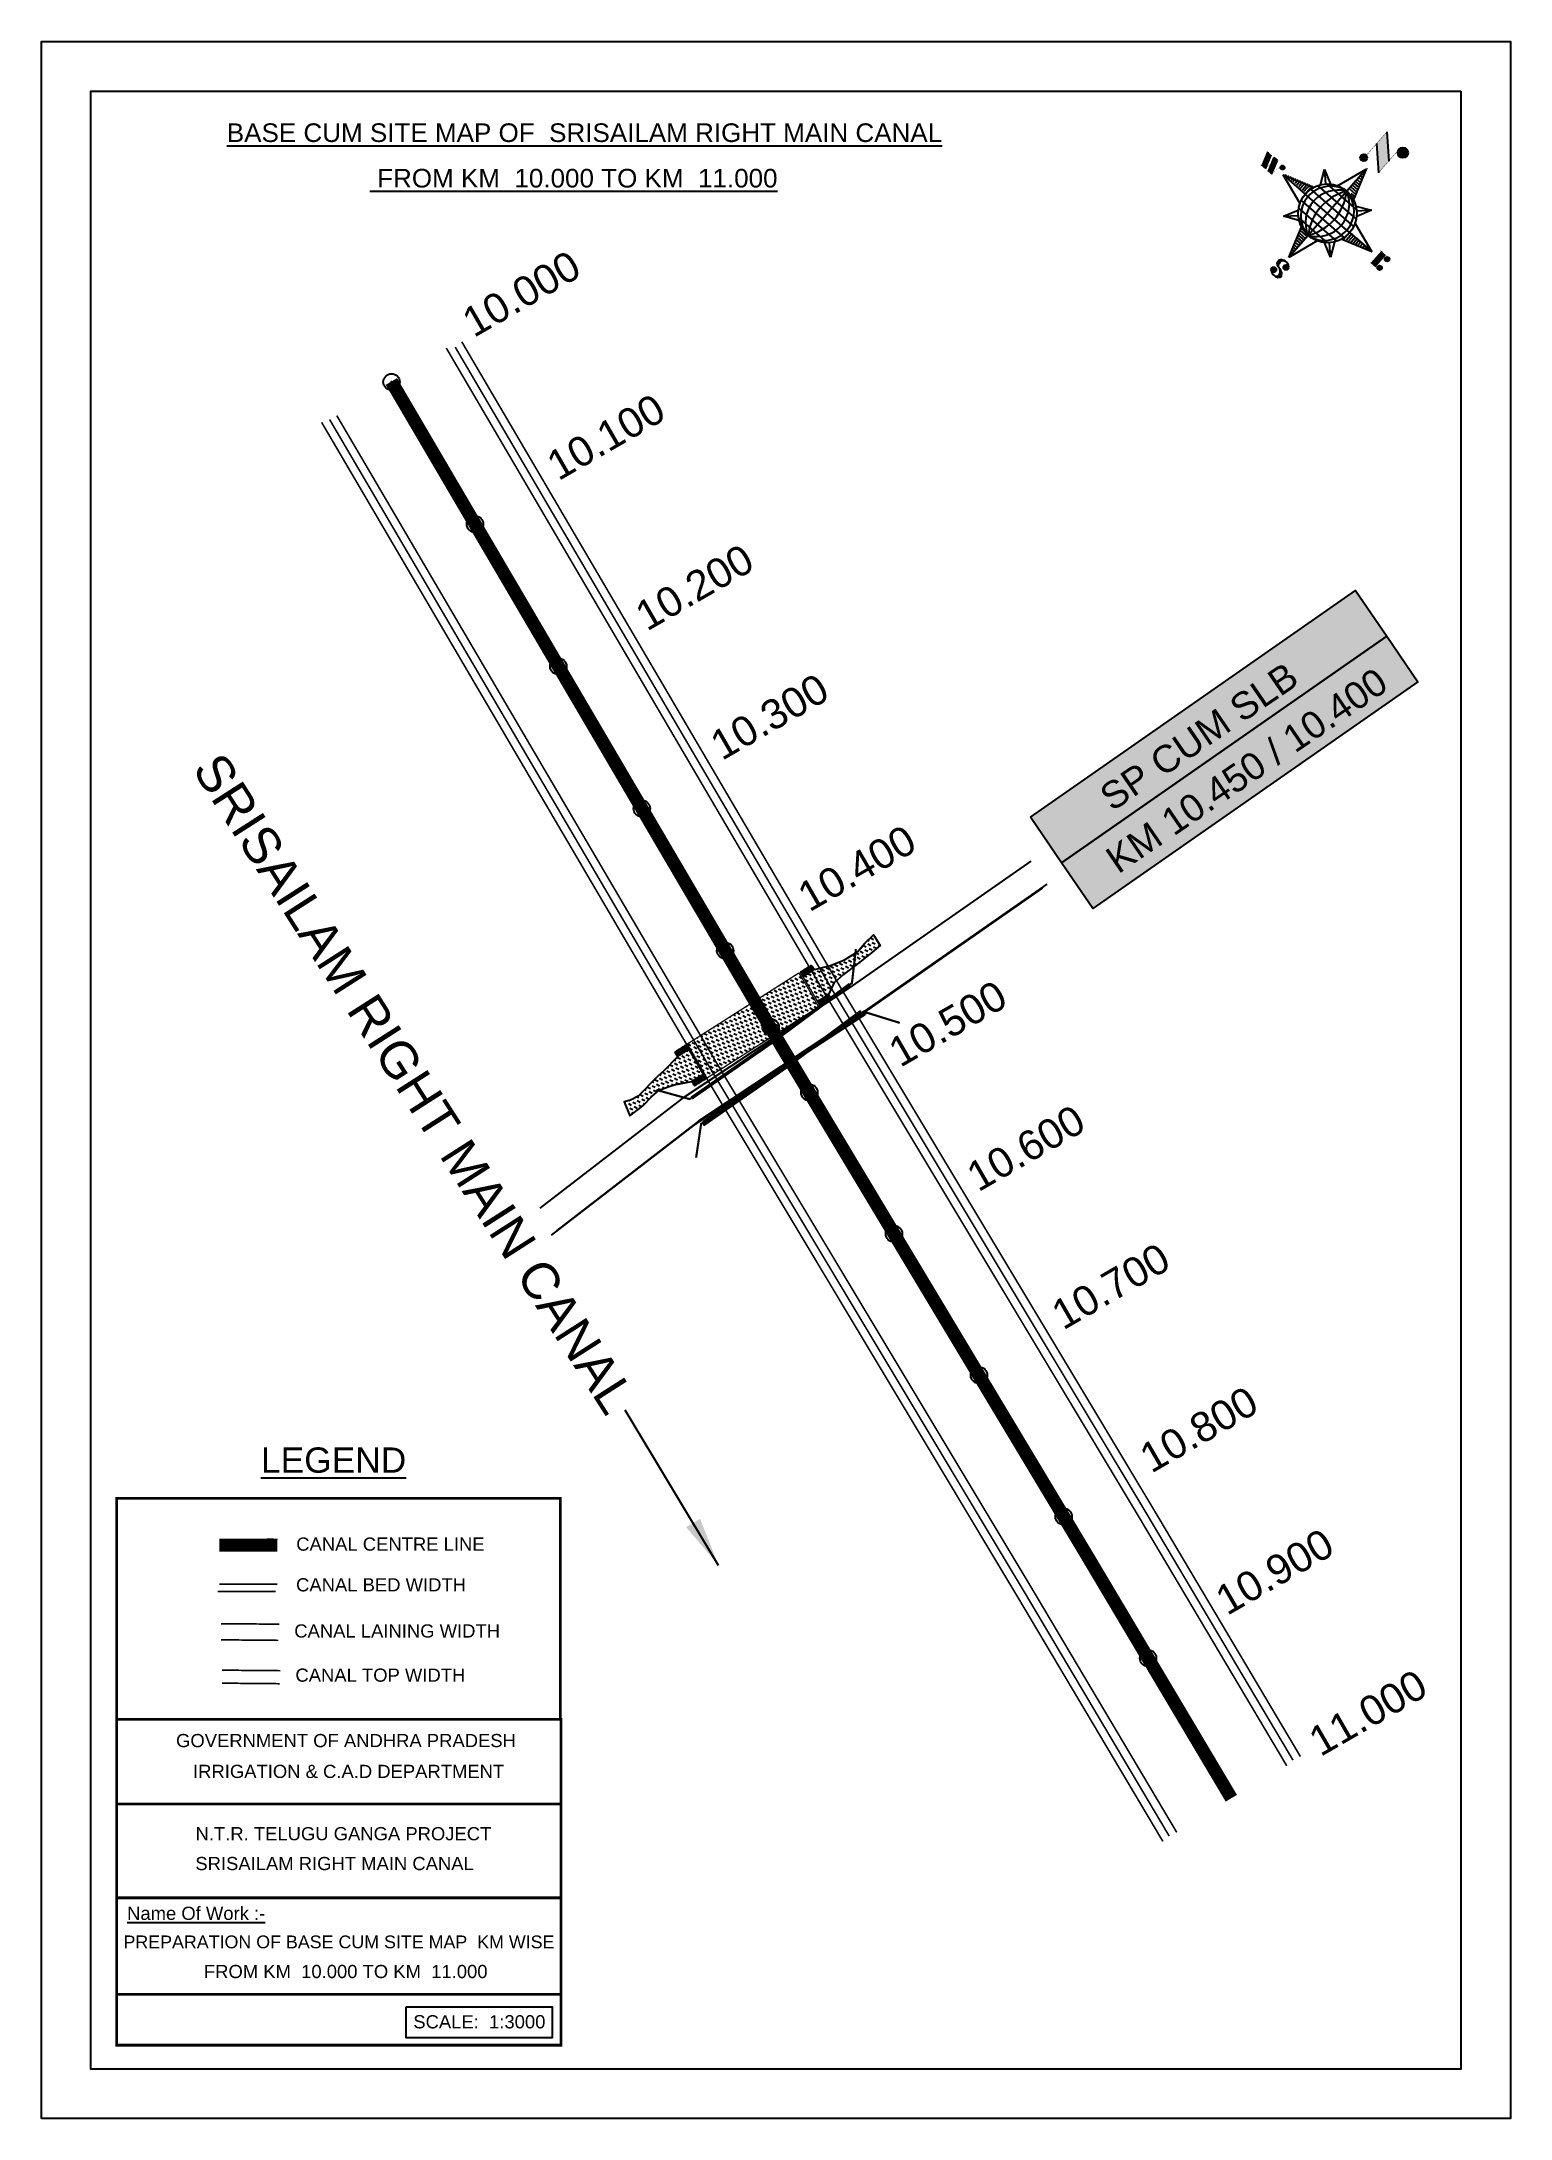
# Model space of a CAD drawing. Header units: inches. Extents: x 289411 to 290302, y 1753079 to 1754339.
import ezdxf

# ---------------------------------------------------------------- set-up
doc = ezdxf.new("R2010")
doc.units = ezdxf.units.IN
doc.header["$MEASUREMENT"] = 0
doc.header["$PDMODE"] = 32
doc.header["$PDSIZE"] = 10
doc.linetypes.add('ACAD_ISO02W100', pattern=[15, 12, -3])
for name, color, linetype in [('AQUADUCT', 1, 'Continuous'), ('bed with', 5, 'Continuous'), ('bord', 1, 'Continuous'), ('CHAINAGE', 7, 'Continuous'), ('FRAME 025', 7, 'Continuous'), ('laying', 4, 'Continuous'), ('lining', 4, 'Continuous'), ('ROAD', 6, 'Continuous'), ('SLB', 11, 'Continuous'), ('STREAM', 4, 'Continuous'), ('Stu coo', 3, 'Continuous'), ('TEXT', 7, 'Continuous'), ('top of bund', 1, 'Continuous'), ('UT', 173, 'ACAD_ISO02W100'), ('V', 6, 'Continuous'), ('ZSTU', 7, 'Continuous')]:
    doc.layers.add(name, color=color, linetype=linetype)
doc.styles.get("Standard").update_dxf_attribs({"font": 'arial.ttf'})
doc.dimstyles.get("Standard").update_dxf_attribs({"dimtxt": 0.18, "dimasz": 0.18, "dimexe": 0.18, "dimexo": 0.0625, "dimgap": 0.09, "dimtad": 0, "dimtih": 1, "dimtoh": 1, "dimdec": 4, "dimzin": 0, "dimdsep": 46, "dimtxsty": 'Standard', "dimcen": 0.09, "dimadec": 0, "dimazin": 0, "dimtfac": 1, "dimtdec": 4, "dimtofl": 0, "dimtmove": 0, "dimatfit": 3, "dimfxl": 0, "dimtolj": 1, "dimtzin": 0, "dimarcsym": 0})
pattern_1 = [(201.5592179266, (-1332047.79954, -192734.04498), (-18.0440049551713, -7.2583590093376), [0.2172978368, -21.512524611]), (158.5161179266, (-1332048.001634, -192734.12483), (18.0721074526587, -7.1881050229906), [0.3728899105, -36.9160898306]), (106.0568179266, (-1332048.34862, -192733.98826), (6.545850734172, -23.101674315509), [0.2629294781, -26.0300506334]), (240.8201179266, (-1332049.09245, -192734.069165), (15.8362806971227, 28.2014921082633), [0.3395690568, -33.6173301593]), (266.3801179266, (-1332049.25801, -192734.36564), (1.4038746649767, 20.950161367573), [0.3329743381, -32.9645046986]), (330.8201179266, (-1332049.279034, -192734.69795), (-28.2014921082633, 15.8362806971227), [0.3395690568, -33.6173301593]), (11.2406179266, (-1332048.98256, -192734.86351), (-25.99377223215, -5.106827615773), [0.4490627065, -44.4571724074]), (45.8017179266, (-1332048.54211, -192734.775973), (25.951622904513, 26.7765048217872), [0.4239614274, -41.9721958486]), (94.9760179266, (-1332048.24655, -192734.47202), (-2.21476219128, 24.5547436395163), [0.3407190542, -33.7312235184]), (148.7828179266, (-1332048.2761, -192734.13259), (15.187045995037, -9.360668384699), [0.3889834144, -19.0601792304]), (195.9438179266, (-1332048.608764, -192733.93098), (-25.2672352258081, -7.2723918786185), [0.5030399052, -49.8009877648]), (112.3605179266, (-1332047.66806, -192734.79594), (-5.80528555014, 13.712881097565), [0.1716936534, -16.997744369]), (145.0156179266, (-1332047.73338, -192734.63716), (17.359618614749, -12.2457638047855), [0.3266461217, -32.338043576]), (198.546417927, (-1332048.001, -192734.4499), (-0.71951203326, -1.44605047883), [0.2284182478, -2.0557690755]), (176.745017927, (-1332048.01588, -192734.22598), (8.669274342042, -0.705456880135), [0.1230077352, -12.1777221717]), (265.347817927, (-1332048.1387, -192734.219), (0.71248572632, 5.05766223505), [0.1739581147, -8.5239718484]), (4.510217927, (-1332048.1528, -192734.39238), (5.77717264233, 0.7335696452), [0.2825391962, -9.1354103215]), (135.111517927, (-1332047.87114, -192734.37017), (2.17259002944, -2.88507165624), [0.2043038345, -4.9032968737]), (349.9359179266, (-1332048.9774, -192733.80168), (16.6190336789714, -2.856980135747), [0.2862072359, -28.3345890356]), (43.8926179266, (-1332048.6956, -192733.8517), (-13.6988247061166, -13.028509610212), [0.2401120423, -23.7710421171]), (266.745017927, (-1332047.72724, -192734.08096), (0.705456880135, 8.669274342042), [0.2460138552, -12.0547160517]), (317.1569179266, (-1332047.7412, -192734.32657), (-12.3019733060855, 11.53325923992), [0.2862072359, -28.3345890356]), (312.990417927, (-1332049.4235, -192734.69823), (-5.79123208347, 6.489654653523), [0.2759993932, -13.5239767258]), (268.3215179266, (-1332049.2353, -192734.90012), (0.6843935166936, 19.5041087261115), [0.2312560927, -22.8943870924]), (40.347817927, (-1332048.43229, -192735.5342), (6.489660838339, 5.791225192535), [0.2460138552, -12.0547160517]), (350.9004179266, (-1332048.24479, -192735.37492), (-21.6766966140148, 3.5694628152315), [0.2707517221, -26.8043478074]), (42.990417927, (-1332049.14085, -192735.18164), (-6.489654653523, -5.79123208347), [0.1379996966, -13.6619764224]), (74.856317927, (-1332048.51905, -192735.49103), (1.43200117632, 6.503711320087), [0.0823572627, -8.1533996997]), (139.510217927, (-1332048.49753, -192735.41153), (3.61864047073, -3.60458304686), [0.3329743381, -6.3265205001]), (159.5554179266, (-1332048.75077, -192735.19533), (15.1800112728376, -5.749068882428), [0.308577271, -30.5491062171]), (277.236517927, (-1332048.21756, -192734.52253), (-0.007028658095, 3.61161219402), [0.2329423249, -5.5906174131]), (326.7036179266, (-1332048.188215, -192734.753615), (23.143820239614, -15.1238119518417), [0.406688853, -40.2621269962]), (34.4918179266, (-1332047.84829, -192734.97687), (-10.820783115675, -7.244303513577), [0.1662909265, -16.4628501799]), (63.54641793, (-1332047.7112, -192734.8827), (-0.7265382207, 2.165561842), [0.0969098993, -1.5182550888]), (93.8028179266, (-1332048.7581, -192735.13756), (0.7476082902153, -13.0003973341633), [0.2243851808, -22.2142039671]), (21.5592179266, (-1332048.77299, -192734.91366), (18.0440049551713, 7.2583590093376), [0.4345956737, -21.2952267741]), (333.54641793, (-1332048.3688, -192734.754), (2.165561842, 0.7265382207), [0.4199428969, -1.1952220912]), (298.8512179266, (-1332047.99282, -192734.94104), (-9.4239031427836, 17.3174766446884), [0.2553801969, -25.2826201139]), (227.601017927, (-1332047.8696, -192735.16472), (-4.324097204816, -5.064688577599), [0.2351712526, -11.5234075289]), (181.1924179266, (-1332048.028166, -192735.33839), (-34.6700681884163, -0.789790082432), [0.3828990879, -37.9070726938]), (148.9725179266, (-1332048.41098, -192735.346355), (-18.0791431449375, 10.7996964531475), [0.4050817638, -40.1030510116])]
pattern_2 = [(333.54641793, (-1332049.5602, -192734.973), (2.7069523024, 0.908172776), [2.018956235, -2.018956235])]
pattern_3 = [(201.5592179266, (-1332124.00361, -192782.61546), (-18.0440049551713, -7.2583590093376), [0.2172978368, -21.512524611]), (158.5161179266, (-1332124.205705, -192782.69531), (18.0721074526587, -7.1881050229906), [0.3728899105, -36.9160898306]), (106.0568179266, (-1332124.55269, -192782.55874), (6.545850734172, -23.101674315509), [0.2629294781, -26.0300506334]), (240.8201179266, (-1332125.296524, -192782.639646), (15.8362806971227, 28.2014921082633), [0.3395690568, -33.6173301593]), (266.3801179266, (-1332125.46208, -192782.93612), (1.4038746649767, 20.950161367573), [0.3329743381, -32.9645046986]), (330.8201179266, (-1332125.483106, -192783.26843), (-28.2014921082633, 15.8362806971227), [0.3395690568, -33.6173301593]), (11.2406179266, (-1332125.18663, -192783.43399), (-25.99377223215, -5.106827615773), [0.4490627065, -44.4571724074]), (45.8017179266, (-1332124.74618, -192783.346454), (25.951622904513, 26.7765048217872), [0.4239614274, -41.9721958486]), (94.9760179266, (-1332124.45062, -192783.0425), (-2.21476219128, 24.5547436395163), [0.3407190542, -33.7312235184]), (148.7828179266, (-1332124.48017, -192782.70307), (15.187045995037, -9.360668384699), [0.3889834144, -19.0601792304]), (195.9438179266, (-1332124.812835, -192782.501463), (-25.2672352258081, -7.2723918786185), [0.5030399052, -49.8009877648]), (112.3605179266, (-1332123.87213, -192783.36642), (-5.80528555014, 13.712881097565), [0.1716936534, -16.997744369]), (145.0156179266, (-1332123.93745, -192783.20764), (17.359618614749, -12.2457638047855), [0.3266461217, -32.338043576]), (198.546417927, (-1332124.2051, -192783.0204), (-0.71951203326, -1.44605047883), [0.2284182478, -2.0557690755]), (176.745017927, (-1332124.21995, -192782.79646), (8.669274342042, -0.705456880135), [0.1230077352, -12.1777221717]), (265.347817927, (-1332124.34276, -192782.78948), (0.71248572632, 5.05766223505), [0.1739581147, -8.5239718484]), (4.510217927, (-1332124.35687, -192782.96286), (5.77717264233, 0.7335696452), [0.2825391962, -9.1354103215]), (135.111517927, (-1332124.0752, -192782.94065), (2.17259002944, -2.88507165624), [0.2043038345, -4.9032968737]), (349.9359179266, (-1332125.18147, -192782.37216), (16.6190336789714, -2.856980135747), [0.2862072359, -28.3345890356]), (43.8926179266, (-1332124.89967, -192782.42218), (-13.6988247061166, -13.028509610212), [0.2401120423, -23.7710421171]), (266.745017927, (-1332123.9313, -192782.65144), (0.705456880135, 8.669274342042), [0.2460138552, -12.0547160517]), (317.1569179266, (-1332123.94528, -192782.89705), (-12.3019733060855, 11.53325923992), [0.2862072359, -28.3345890356]), (312.990417927, (-1332125.62757, -192783.26871), (-5.79123208347, 6.489654653523), [0.2759993932, -13.5239767258]), (268.3215179266, (-1332125.43937, -192783.4706), (0.6843935166936, 19.5041087261115), [0.2312560927, -22.8943870924]), (40.347817927, (-1332124.63636, -192784.10468), (6.489660838339, 5.791225192535), [0.2460138552, -12.0547160517]), (350.9004179266, (-1332124.44886, -192783.945405), (-21.6766966140148, 3.5694628152315), [0.2707517221, -26.8043478074]), (42.990417927, (-1332125.34492, -192783.75212), (-6.489654653523, -5.79123208347), [0.1379996966, -13.6619764224]), (74.856317927, (-1332124.72312, -192784.0615), (1.43200117632, 6.503711320087), [0.0823572627, -8.1533996997]), (139.510217927, (-1332124.7016, -192783.982), (3.61864047073, -3.60458304686), [0.3329743381, -6.3265205001]), (159.5554179266, (-1332124.95484, -192783.76581), (15.1800112728376, -5.749068882428), [0.308577271, -30.5491062171]), (277.236517927, (-1332124.42163, -192783.093), (-0.007028658095, 3.61161219402), [0.2329423249, -5.5906174131]), (326.7036179266, (-1332124.392286, -192783.324095), (23.143820239614, -15.1238119518417), [0.406688853, -40.2621269962]), (34.4918179266, (-1332124.05236, -192783.54735), (-10.820783115675, -7.244303513577), [0.1662909265, -16.4628501799]), (63.54641793, (-1332123.9153, -192783.4532), (-0.7265382207, 2.165561842), [0.0969098993, -1.5182550888]), (93.8028179266, (-1332124.96218, -192783.70804), (0.7476082902153, -13.0003973341633), [0.2243851808, -22.2142039671]), (21.5592179266, (-1332124.97706, -192783.48414), (18.0440049551713, 7.2583590093376), [0.4345956737, -21.2952267741]), (333.54641793, (-1332124.5729, -192783.3244), (2.165561842, 0.7265382207), [0.4199428969, -1.1952220912]), (298.8512179266, (-1332124.19689, -192783.51152), (-9.4239031427836, 17.3174766446884), [0.2553801969, -25.2826201139]), (227.601017927, (-1332124.07366, -192783.7352), (-4.324097204816, -5.064688577599), [0.2351712526, -11.5234075289]), (181.1924179266, (-1332124.23224, -192783.90887), (-34.6700681884163, -0.789790082432), [0.3828990879, -37.9070726938]), (148.9725179266, (-1332124.615054, -192783.916835), (-18.0791431449375, 10.7996964531475), [0.4050817638, -40.1030510116])]
pattern_4 = [(267.297113149, (-8720374.938, 50637915.138), (10.5367255337, -0.497431438), [])]
pattern_5 = [(357.297113149, (-8720374.938, 50637915.138), (0.497431438, 10.5367255337), [])]

# ---------------------------------------------------------------- blocks, each defined once
blk = doc.blocks.new('FGDFGDFG6YURT')
at = {"layer": 'ROAD', "color": 1, "linetype": 'Continuous', "lineweight": 25}
for points in [[(386103.53, 1482907.42, 0), (386134.49, 1482913.05, 0), (386162.33, 1482917.43, 0), (386187.04, 1482923.15, 0)], [(386104.35, 1482907.67, 0), (386135.27, 1482913.29, 0), (386163.2, 1482917.69, 0), (386188.04, 1482923.43, 0)], [(386104.24, 1482903.53, 0), (386135.16, 1482909.15, 0), (386163.09, 1482913.55, 0), (386187.93, 1482919.3, 0)]]:
    blk.add_polyline3d(points, dxfattribs=at)
at = {"layer": 'SLB'}
for points, const_width in [([(386161.82, 1482917.9), (386162.17, 1482917.94), (386164.81, 1482922)], 0.3), ([(386134.59, 1482913.4), (386134.24, 1482913.41), (386130.63, 1482916.64)], 0.3), ([(386134.59, 1482913.4), (386148.24, 1482915.45), (386161.82, 1482917.9)], 0.5), ([(386161.99, 1482918.19), (386148.41, 1482915.73), (386134.91, 1482912.87)], 0.5), ([(386161.88, 1482914.05), (386148.3, 1482911.6), (386134.8, 1482908.74)], 0.5), ([(386161.88, 1482914.05), (386162.23, 1482914.04), (386165.93, 1482910.93)], 0.3), ([(386134.8, 1482908.74), (386134.45, 1482908.69), (386131.94, 1482904.55)], 0.3)]:
    blk.add_lwpolyline(points, dxfattribs=dict(at, const_width=const_width))
blk = doc.blocks.new('*X5')
at = {"color": 0, "linetype": 'Continuous'}
for p, q in [((6321.6, 240.5), (6322.3, 241.2)), ((6321.6, 240.3), (6322.3, 241)), ((6321.6, 240.1), (6322.3, 240.8)), ((6321.6, 239.9), (6322.4, 240.7)), ((6321.6, 239.8), (6322.4, 240.6)), ((6321.6, 239.6), (6322.5, 240.5)), ((6321.6, 239.4), (6322.5, 240.3)), ((6321.6, 239.2), (6322.6, 240.2)), ((6321.7, 239.1), (6322.6, 240.1)), ((6321.8, 240.8), (6322.4, 241.4)), ((6321.8, 239), (6322.7, 240)), ((6321.8, 239), (6322.8, 239.9)), ((6321.9, 238.9), (6322.9, 239.8)), ((6322, 238.8), (6323, 239.7)), ((6322.1, 241.3), (6322.4, 241.6)), ((6322.1, 238.7), (6323.1, 239.6)), ((6322.2, 238.6), (6323.1, 239.6)), ((6322.3, 238.5), (6323.2, 239.5)), ((6322.4, 238.5), (6323.3, 239.4)), ((6322.5, 238.4), (6323.4, 239.3)), ((6322.7, 238.4), (6323.6, 239.3)), ((6322.8, 238.3), (6323.7, 239.2)), ((6322.9, 238.3), (6323.8, 239.1)), ((6323.1, 238.2), (6323.9, 239.1)), ((6323.2, 238.2), (6324, 239)), ((6323.3, 238.2), (6324.2, 239)), ((6323.5, 238.1), (6324.3, 238.9)), ((6323.7, 238.1), (6324.4, 238.9)), ((6323.8, 238.1), (6324.6, 238.8)), ((6324.1, 238.2), (6324.7, 238.8)), ((6324.3, 238.3), (6324.9, 238.8)), ((6324.6, 238.3), (6325.1, 238.8)), ((6324.8, 238.4), (6325.2, 238.8)), ((6325.1, 238.5), (6325.4, 238.8)), ((6325.4, 238.6), (6325.6, 238.8))]:
    blk.add_line(p, q, dxfattribs=at)
blk = doc.blocks.new('*X4')
at = {"color": 0, "linetype": 'Continuous'}
for p, q in [((6324.4, 240.3), (6324.5, 240.4)), ((6324.6, 240.3), (6324.8, 240.5)), ((6324.7, 240.2), (6325, 240.5)), ((6324.8, 240.2), (6325.2, 240.6)), ((6325, 240.1), (6325.5, 240.6)), ((6325.1, 240.1), (6325.6, 240.6)), ((6325.2, 240), (6325.8, 240.6)), ((6325.3, 240), (6326, 240.6)), ((6325.4, 239.9), (6326.1, 240.6)), ((6325.5, 239.8), (6326.2, 240.5)), ((6325.6, 239.8), (6326.3, 240.5)), ((6325.7, 239.7), (6326.5, 240.4)), ((6325.9, 239.6), (6326.6, 240.3)), ((6326, 239.5), (6326.7, 240.3)), ((6326, 239.4), (6326.8, 240.2)), ((6326.1, 239.3), (6327, 240.2)), ((6326.2, 239.3), (6327.1, 240.1)), ((6326.3, 239.2), (6327.1, 240)), ((6326.4, 239.1), (6327.2, 239.9)), ((6326.5, 239), (6327.3, 239.8)), ((6326.5, 238.9), (6327.4, 239.7)), ((6326.6, 238.8), (6327.5, 239.6)), ((6326.7, 238.7), (6327.5, 239.5)), ((6326.8, 238.6), (6327.6, 239.4)), ((6326.8, 238.5), (6327.7, 239.3)), ((6326.8, 236.5), (6327.4, 237)), ((6326.9, 238.3), (6327.8, 239.2)), ((6326.9, 238.2), (6327.9, 239.1)), ((6326.9, 236.8), (6327.6, 237.4)), ((6327, 238.1), (6327.8, 239)), ((6327, 237.9), (6327.8, 238.8)), ((6327, 237.8), (6327.8, 238.6)), ((6327, 237.6), (6327.8, 238.4)), ((6327, 237.4), (6327.8, 238.2)), ((6327, 237.3), (6327.8, 238)), ((6327, 237.1), (6327.8, 237.9))]:
    blk.add_line(p, q, dxfattribs=at)
blk = doc.blocks.new('H')
at = {"layer": 'bord', "extrusion": (0.000427885, 0.004792, 0.999988)}
h = blk.add_hatch(dxfattribs=at)
h.set_pattern_fill('LINE', color=8, scale=84.387686, angle=-2.70289, style=0)
h.set_pattern_definition(pattern_5)
h.paths.add_polyline_path([(-492.5, 785.6, -0.090992), (-448, 775.2), (-486.5, 912)])
h = blk.add_hatch(dxfattribs=at)
h.set_pattern_fill('LINE', color=8, scale=84.387686, angle=-92.70289, style=0)
h.set_pattern_definition(pattern_4)
h.paths.add_polyline_path([(-624.9, 665.1, -0.090992), (-614.5, 709.6), (-751.3, 671.1)])
h = blk.add_hatch(dxfattribs=at)
h.set_pattern_fill('LINE', color=8, scale=84.387686, angle=-92.70289, style=0)
h.set_pattern_definition(pattern_4)
h.paths.add_polyline_path([(-245.6, 647.2), (-372, 653.2, -0.090992), (-382.4, 608.7)])
h = blk.add_hatch(dxfattribs=at)
h.set_pattern_fill('LINE', color=8, scale=84.387686, angle=-2.70289, style=0)
h.set_pattern_definition(pattern_5)
h.paths.add_polyline_path([(-504.4, 532.7, -0.090992), (-548.9, 543.1), (-510.4, 406.3)])
for p, q in [((-516.2, 1087.1, -1217.1), (-431.5, 994, -1216.7)), ((-519.4, 1020.4, -1216.8), (-434.7, 927.3, -1216.4)), ((-538.3, 773.7, -1215.6), (-487, 906.2, -1216.3)), ((-487, 906.2, -1216.3), (-493, 779.8, -1215.7)), ((-487, 906.2, -1216.3), (-448.5, 769.4, -1215.7)), ((-626.7, 793.8, -1215.7), (-566.8, 760.2, -1215.6)), ((-626.7, 793.8, -1215.7), (-584.1, 747, -1215.5)), ((-598.9, 731, -1215.4), (-626.7, 793.8, -1215.7)), ((-421.3, 753.3, -1215.6), (-358.5, 781.1, -1215.7)), ((-358.5, 781.1, -1215.7), (-405.3, 738.5, -1215.5)), ((-358.5, 781.1, -1215.7), (-392.1, 721.2, -1215.4)), ((-864.7, 700.9, -1215.1), (-846.9, 637.7, -1214.9)), ((-846.9, 700.1, -1215.1), (-829.1, 636.9, -1214.9)), ((-829.1, 699.2, -1215.2), (-811.3, 636, -1214.9)), ((-829.1, 699.2, -1215.2), (-811.3, 698.4, -1215.2)), ((-811.3, 698.4, -1215.2), (-793.5, 635.2, -1214.9)), ((-751.8, 665.3, -1215), (-615, 703.8, -1215.3)), ((-751.8, 665.3, -1215), (-625.4, 659.3, -1215)), ((-619.3, 614, -1214.8), (-751.8, 665.3, -1215)), ((-246.1, 641.4, -1215.1), (-382.9, 602.9, -1214.9)), ((-378.6, 692.6, -1215.3), (-246.1, 641.4, -1215.1)), ((-372.5, 647.4, -1215.1), (-246.1, 641.4, -1215.1)), ((-213.5, 669.3, -1215.3), (-216.7, 600.8, -1214.9)), ((-197.2, 599.9, -1214.9), (-193.9, 668.4, -1215.3)), ((-639.4, 525.6, -1214.4), (-605.8, 585.5, -1214.7)), ((-639.4, 525.6, -1214.4), (-592.6, 568.1, -1214.6)), ((-576.6, 553.3, -1214.6), (-639.4, 525.6, -1214.4)), ((-510.9, 400.5, -1213.9), (-549.4, 537.2, -1214.5)), ((-371.2, 512.9, -1214.5), (-431.1, 546.5, -1214.6)), ((-371.2, 512.9, -1214.5), (-413.8, 559.7, -1214.7)), ((-399, 575.7, -1214.7), (-371.2, 512.9, -1214.5)), ((-459.6, 533, -1214.5), (-510.9, 400.5, -1213.9)), ((-504.9, 526.9, -1214.5), (-510.9, 400.5, -1213.9))]:
    blk.add_line(p, q, dxfattribs=at)
at = {"layer": 'bord', "color": 8, "linetype": 'ByBlock', "extrusion": (0.000427885, 0.004792, 0.999988)}
for p, q in [((-386.5, 711.4, -1215.4), (-605.5, 721.7, -1215.4)), ((-410.8, 744.2, -1215.5), (-578.1, 752.1, -1215.5)), ((-493, 779.8, -1215.7), (-504.9, 526.9, -1214.5)), ((-372.5, 647.4, -1215.1), (-625.4, 659.3, -1215)), ((-378, 615.9, -1214.9), (-622.9, 627.5, -1214.9)), ((-375, 679.2, -1215.3), (-619.9, 690.7, -1215.2)), ((-392.4, 584.9, -1214.8), (-611.4, 595.3, -1214.7)), ((-419.8, 554.6, -1214.6), (-587.1, 562.5, -1214.6))]:
    blk.add_line(p, q, dxfattribs=at)
at = {"layer": 'bord', "extrusion": (0.000427885, 0.004792, 0.999988), "elevation": -1212.1}
for points in [[(-522, 959.6, 1.61, 1.61, 0), (-515.7, 1092.9, 1.61, 1.61, 0)], [(-434.2, 933.1, 1.61, 1.61, 0), (-427.9, 1066.5, 1.61, 1.61, 0)], [(-870.1, 707, 0.642, 0.642, 0), (-846.4, 705.9, 0.642, 0.642, 0)], [(-828.6, 642.7, 0.642, 0.642, 0), (-855.2, 643.9, 0.642, 0.642, 0)], [(-828.6, 642.7, 0.642, 0.642, 0), (-821, 678, 0.642, 0.642, 0)], [(-810.8, 641.8, 0.642, 0.642, 0), (-784.1, 640.6, 0.642, 0.642, 0)], [(-793, 641, 0.642, 0.642, 0), (-781.6, 693.9, 0.642, 0.642, 0)], [(-222.7, 675.6, 0.706, 0.706, 0), (-173.8, 673.3, 0.706, 0.706, 0)], [(-177.1, 604.8, 0.706, 0.706, 0), (-226, 607.1, 0.706, 0.706, 0)]]:
    blk.add_lwpolyline(points, format="xyseb", dxfattribs=at)
for points in [[(-413.7, 1073.1, 22.3, 22.3, 1), (-397.6, 1057.7, 22.3, 22.3, 1)], [(-530.3, 949.5, 14.8, 14.8, 1), (-519.6, 939.3, 14.8, 14.8, 1)], [(-775.9, 696.6, 8.9, 8.9, 1), (-769.5, 690.4, 8.9, 8.9, 1)], [(-177.8, 666.9, 9.79, 9.79, 1), (-170.8, 660.1, 9.79, 9.79, 1)], [(-180.1, 618, 9.79, 9.79, 1), (-173.1, 611.2, 9.79, 9.79, 1)], [(-489.8, 361.7, 11.1, 11.1, 1), (-498.1, 369.1, 11.1, 11.1, 1)], [(-525.2, 321.6, 11.1, 11.1, 1), (-533.4, 328.9, 11.1, 11.1, 1)]]:
    blk.add_lwpolyline(points, format="xyseb", close=True, dxfattribs=at)
at = {"layer": 'bord', "extrusion": (0.000427885, 0.004792, 0.999988), "const_width": 0.706, "elevation": -1212.1}
blk.add_lwpolyline([(-194.8, 644.8), (-185, 644.4)], dxfattribs=at)
at = {"layer": 'bord', "extrusion": (0.000427885, 0.004792, 0.999988), "elevation": -1212.1}
for points in [[(-537, 317.4), (-530.7, 310.5), (-519.8, 306.8), (-504.9, 306.9), (-493.9, 310), (-486.3, 317.7), (-486.5, 325.8), (-490.6, 333.3), (-493.5, 336.2), (-502.8, 340.9), (-522.5, 347.3), (-530.4, 351.6), (-533.7, 354.6), (-537.4, 362.6), (-537, 373.4), (-530, 380.7), (-520, 384.1), (-503.5, 384.2), (-492.5, 379.9), (-487.1, 373.3)], [(-522.5, 347.6), (-526.2, 353.8), (-527.8, 360.6), (-527.9, 370.6), (-525.9, 375.5), (-521.3, 381.2), (-514.5, 384.4)], [(-504.9, 306.9), (-499, 312.4), (-497, 319.4), (-497.5, 326.5), (-501.2, 335.4), (-509.2, 343.2)]]:
    blk.add_lwpolyline(points, dxfattribs=at)
at = {"layer": 'bord', "extrusion": (0.000427885, 0.004792, 0.999988)}
for centre, radius in [((-405.6, 1065.4, -1212.1), 22.3), ((-525, 944.4, -1212.1), 14.8), ((-498.4, 659.1, -1212.1), 126.6), ((-772.7, 693.5, -1212.1), 8.9), ((-174.3, 663.5, -1212.1), 9.79), ((-176.6, 614.6, -1212.1), 9.79), ((-494, 365.4, -1212.1), 11.1), ((-529.3, 325.2, -1212.1), 11.1)]:
    blk.add_circle(centre, radius, dxfattribs=at)
at = {"layer": 'bord', "color": 8, "linetype": 'ByBlock', "extrusion": (0.000427885, 0.004792, 0.999988)}
for centre, radius, start, end in [((-481.5, 658.3, -1212.1), 127.7, 94.92536, 259.66906), ((-436.8, 656.2, -1212.1), 140.8, 113.28644, 241.30798), ((-315.9, 650.5, -1212.1), 222.3, 142.58916, 212.00526), ((-560.1, 662.1, -1212.1), 140.8, 293.28644, 61.30798), ((-681, 667.8, -1212.1), 222.3, 322.58916, 32.00526), ((-515.4, 659.9, -1212.1), 127.7, 274.92536, 79.66906)]:
    blk.add_arc(centre, radius, start, end, dxfattribs=at)
at = {"layer": 'bord', "extrusion": (0.000427885, 0.004792, 0.999988)}
for points in [[(-515.7, 1092.9, -1212.1), (-431, 999.8, -1212.1), (-518.9, 1026.2, -1212.1), (-434.2, 933.1, -1212.1)], [(-864.1, 706.7, -1212.1), (-846.4, 705.9, -1212.1), (-846.3, 643.5, -1212.1), (-828.6, 642.7, -1212.1)], [(-828.6, 705, -1212.1), (-810.8, 704.2, -1212.1), (-810.8, 641.8, -1212.1), (-793, 641, -1212.1)], [(-193.4, 674.2, -1212.1), (-196.6, 605.7, -1212.1), (-213, 675.1, -1212.1), (-216.2, 606.7, -1212.1)]]:
    blk.add_solid(points, dxfattribs=at)
at = {"layer": 'bord', "extrusion": (0.000427885, 0.004792, 0.999988), "xscale": 7.977342409717546, "yscale": 7.977342408231451, "zscale": 7.977342408476333, "rotation": 138.0840426661453}
for name, p in [('*X4', (38300.5, -31929.4, -1212.1)), ('*X5', (38314.4, -31950.9, -1212.1))]:
    blk.add_blockref(name, p, dxfattribs=at)

msp = doc.modelspace()

# ---------------------------------------------------------------- hatches: boundary and pattern name
at = {"layer": 'STREAM'}
h = msp.add_hatch(dxfattribs=at)
h.set_pattern_fill('DASH', color=256, scale=16.15165, angle=-26.4536, style=0)
h.set_pattern_definition(pattern_2)
h.paths.add_polyline_path([(289891.8, 1753768.2), (289897.7, 1753773.5), (289906.7, 1753780.4), (289913.6, 1753785.8), (289919.9, 1753791.1), (289915.8, 1753797.5), (289910.5, 1753792.5), (289906.1, 1753787.2), (289898.3, 1753782.3), (289889.7, 1753778.9), (289880, 1753776.5), (289873.1, 1753772.1), (289877.5, 1753764.7), (289881.8, 1753757.2), (289888.5, 1753761.4)])
h = msp.add_hatch(dxfattribs=at)
h.set_pattern_fill('DASH', color=256, scale=16.15165, angle=-26.4536, style=0)
h.set_pattern_definition(pattern_2)
h.paths.add_polyline_path([(289802.9, 1753731.2), (289809, 1753720.9), (289814.8, 1753710.7), (289882.6, 1753753.8), (289876.7, 1753764.2), (289870.6, 1753774.4)])
h = msp.add_hatch(dxfattribs=at)
h.set_pattern_fill('DASH', color=256, scale=16.15165, angle=-26.4536, style=0)
h.set_pattern_definition(pattern_2)
h.paths.add_polyline_path([(289795, 1753706.5), (289805.6, 1753708.6), (289812.4, 1753713), (289808.1, 1753720.5), (289803.7, 1753727.9), (289796.9, 1753723.5), (289788.7, 1753715.1), (289784.8, 1753711.5), (289773.2, 1753699.7), (289768.5, 1753697.3), (289764.7, 1753696.1), (289768.1, 1753687.7), (289775.7, 1753693.5), (289781.6, 1753699.7), (289785.9, 1753703.2), (289791.3, 1753705.3)])
at = {"layer": 'UT', "ltscale": 0.2}
h = msp.add_hatch(dxfattribs=at)
h.set_pattern_fill('GRAVEL', color=256, scale=1.615165, angle=-26.4536, style=0)
h.set_pattern_definition(pattern_1)
h.paths.add_polyline_path([(289871.4, 1753774.9), (289873.1, 1753772.1), (289880, 1753776.5), (289878.2, 1753779.2)])
h = msp.add_hatch(dxfattribs=at)
h.set_pattern_fill('GRAVEL', color=256, scale=1.615165, angle=-26.4536, style=0)
h.set_pattern_definition(pattern_1)
h.paths.add_polyline_path([(289881.8, 1753757.2), (289883.4, 1753754.4), (289890.2, 1753758.7), (289888.5, 1753761.4)])
h = msp.add_hatch(dxfattribs=at)
h.set_pattern_fill('GRAVEL', color=256, scale=1.615165, angle=-26.4536, style=0)
h.set_pattern_definition(pattern_3)
h.paths.add_polyline_path([(289803.7, 1753727.9), (289802, 1753730.7), (289795.2, 1753726.3), (289796.9, 1753723.5)])
h = msp.add_hatch(dxfattribs=at)
h.set_pattern_fill('GRAVEL', color=256, scale=1.615165, angle=-26.4536, style=0)
h.set_pattern_definition(pattern_3)
h.paths.add_polyline_path([(289814, 1753710.1), (289812.3, 1753712.9), (289805.6, 1753708.6), (289807.2, 1753705.8)])
at = {"layer": 'ZSTU'}
h = msp.add_hatch(color=135, dxfattribs=at)
h.set_gradient(color1=(141, 177, 78), color2=(107, 135, 59), one_color=1, tint=0.38, name='CYLINDER')
h.paths.add_polyline_path([(290011, 1753868.9), (290029.9, 1753841.2), (290227.2, 1753978.7), (290208.2, 1754006.4)])
h.paths.add_polyline_path([(290059.7, 1753865.9), (290181.2, 1753949), (290166.8, 1753970), (290045.3, 1753886.9)], flags=24)
h = msp.add_hatch(color=252, dxfattribs=at)
h.set_gradient(color1=(167, 88, 159), color2=(127, 67, 121), one_color=1, tint=0.38, name='CYLINDER')
h.paths.add_polyline_path([(290246.1, 1753951), (290227.2, 1753978.7), (290029.9, 1753841.2), (290048.9, 1753813.5)])
h.paths.add_polyline_path([(290063.4, 1753828), (290235.4, 1753945.6), (290221, 1753966.6), (290049, 1753849)], flags=24)

# ---------------------------------------------------------------- linework, layer by layer
at = {"linetype": 'ByBlock'}
for points in [[(289411.2, 1753079.4), (289411.2, 1754339.4), (290302.2, 1754339.4), (290302.2, 1753079.4)], [(290272.2, 1754309.4), (290272.2, 1753109.4), (289441.2, 1753109.4), (289441.2, 1754309.4)]]:
    msp.add_lwpolyline(points, close=True, dxfattribs=at)
at = {"color": 3}
for p in [(289623.5, 1754132.9), (289674.1, 1754046.7), (289724.7, 1753960.4), (289775.3, 1753874.2), (289825.9, 1753787.9), (289876.9, 1753701.9), (289928.3, 1753616.1), (289979.8, 1753530.4), (290031.2, 1753444.6), (290082.4, 1753358.7)]:
    msp.add_point(p, dxfattribs=at)
at = {"color": 2}
msp.add_point((289853.5, 1753741.6), dxfattribs=at)
at = {"layer": 'bed with', "const_width": 1}
for points in [[(289656.7, 1754153.5), (289887.8, 1753759.4), (290078.3, 1753441.9), (290166.5, 1753293.4)], [(289590.3, 1754112.5), (289820.8, 1753719.6), (290011.3, 1753402), (290099.8, 1753253)], [(289554.3, 1753403.6), (289551.2, 1753403.6), (289519, 1753403.6)], [(289553.2, 1753399.2), (289551.1, 1753399.2), (289518.4, 1753399.2), (289518.1, 1753399.2)]]:
    msp.add_lwpolyline(points, dxfattribs=at)
at = {"layer": 'FRAME 025', "lineweight": -3, "const_width": 1.64}
for points in [[(289456.8, 1753455.7), (289725.9, 1753455.7), (289725.9, 1753321.5), (289456.8, 1753321.5)], [(289456.8, 1753321.5), (289726.3, 1753321.5), (289726.3, 1753123.9), (289456.8, 1753123.9)]]:
    msp.add_lwpolyline(points, close=True, dxfattribs=at)
for points in [[(289456.8, 1753270.2), (289726.3, 1753270.2)], [(289456.8, 1753213.3), (289726.3, 1753213.3)], [(289456.8, 1753154.7), (289726.3, 1753154.7)]]:
    msp.add_lwpolyline(points, dxfattribs=at)
at = {"layer": 'lining', "const_width": 1}
for points in [[(289662.1, 1754154.1), (289892.1, 1753762), (290082.6, 1753444.5), (290170.3, 1753296.8)], [(289585.9, 1754110.2), (289816.5, 1753717.1), (290007, 1753399.4), (290095.2, 1753250.8)], [(289520, 1753379.6), (289544.7, 1753379.4), (289555.4, 1753379.3)], [(289520, 1753369.8), (289546.8, 1753369.6), (289554.9, 1753369.5)]]:
    msp.add_lwpolyline(points, dxfattribs=at)
at = {"layer": 'STREAM'}
for points in [[(289880, 1753776.5), (289889.7, 1753778.9), (289898.3, 1753782.3), (289906.1, 1753787.2), (289910.5, 1753792.5), (289915.8, 1753797.5), (289919.9, 1753791.1), (289913.6, 1753785.8), (289906.7, 1753780.4), (289897.7, 1753773.5), (289891.8, 1753768.2), (289888.5, 1753761.4)], [(289796.9, 1753723.5), (289788.7, 1753715.1), (289784.8, 1753711.5), (289773.2, 1753699.7), (289768.5, 1753697.3), (289764.7, 1753696.1), (289768.1, 1753687.7), (289775.7, 1753693.5), (289781.6, 1753699.7), (289785.9, 1753703.2), (289791.3, 1753705.3), (289795, 1753706.5), (289805.6, 1753708.6)]]:
    msp.add_lwpolyline(points, dxfattribs=at)
at = {"layer": 'top of bund', "const_width": 1}
for points in [[(289666.1, 1754157.3), (289896.5, 1753764.5), (290086.9, 1753447.1), (290174.8, 1753299)], [(289581.1, 1754108.4), (289812.2, 1753714.5), (290002.7, 1753396.8), (290091.4, 1753247.5)], [(289520.6, 1753351.4), (289545.1, 1753351.2), (289556, 1753351.1)], [(289555.6, 1753343.2), (289547.6, 1753343.3), (289520.7, 1753343.5)]]:
    msp.add_lwpolyline(points, dxfattribs=at)
at = {"layer": 'UT', "ltscale": 0.2, "const_width": 0.808}
for points in [[(289802, 1753730.7), (289870.6, 1753774.4)], [(289870.6, 1753774.4), (289876.7, 1753764.2), (289882.6, 1753753.8)], [(289871.4, 1753774.9), (289878.2, 1753779.2)], [(289871.4, 1753774.9), (289877.5, 1753764.7), (289883.4, 1753754.4)], [(289873.1, 1753772.1), (289880, 1753776.5)], [(289878.2, 1753779.2), (289880, 1753776.5)], [(289881.8, 1753757.2), (289888.5, 1753761.4)], [(289883.4, 1753754.4), (289890.2, 1753758.7)], [(289888.5, 1753761.4), (289890.2, 1753758.7)], [(289814, 1753710.1), (289882.6, 1753753.8)], [(289882.6, 1753753.8), (289883.4, 1753754.4)], [(289795.2, 1753726.3), (289802, 1753730.7)], [(289802, 1753730.7), (289808.1, 1753720.5), (289814, 1753710.1)], [(289802.9, 1753731.2), (289809, 1753720.9), (289814.8, 1753710.6)], [(289795.2, 1753726.3), (289796.9, 1753723.5)], [(289796.9, 1753723.5), (289803.7, 1753727.9)], [(289805.6, 1753708.6), (289812.4, 1753713)], [(289805.6, 1753708.6), (289807.2, 1753705.8)], [(289807.2, 1753705.8), (289814, 1753710.1)]]:
    msp.add_lwpolyline(points, dxfattribs=at)
at = {"layer": 'V', "color": 6, "const_width": 8}
for points in [[(289623.4, 1754133.2), (289854.3, 1753739.5), (290044.8, 1753421.9), (290132.9, 1753273.7)], [(289554.2, 1753427.2), (289551.6, 1753427.3), (289519, 1753427.2)], [(289519, 1753427.2), (289554.2, 1753427.2)]]:
    msp.add_lwpolyline(points, dxfattribs=at)
at = {"layer": 'V', "color": 0}
msp.add_lwpolyline([(289632.3, 1753147.1), (289721, 1753147.1), (289721, 1753128.3), (289632.3, 1753128.3)], close=True, dxfattribs=at)
at = {"layer": 'ZSTU', "color": 135}
msp.add_lwpolyline([(290011, 1753868.9), (290208.2, 1754006.4), (290227.2, 1753978.7), (290029.9, 1753841.2)], close=True, dxfattribs=at)
at = {"layer": 'ZSTU', "color": 214}
msp.add_lwpolyline([(290029.9, 1753841.2), (290227.2, 1753978.7), (290246.1, 1753951), (290048.9, 1753813.5)], close=True, dxfattribs=at)

# ---------------------------------------------------------------- block references
at = {"layer": 'AQUADUCT', "color": 1, "xscale": 0.1408039183891122, "yscale": 0.1408039184563563, "zscale": 0.1408039184379445, "rotation": 321.6371024946107}
msp.add_blockref('H', (290189.2, 1754119.5, 170.9), dxfattribs=at)
at = {"layer": 'laying', "color": 1, "linetype": 'ByBlock', "xscale": 4.283170311078034, "yscale": 4.283170311263242, "zscale": 4.283170311233742, "rotation": 204.5838472930586}
msp.add_blockref('FGDFGDFG6YURT', (-848536.4, 8217626.8), dxfattribs=at)

# ---------------------------------------------------------------- texts
at = {"layer": 'CHAINAGE'}
for s, p in [('10.000', (289673.4, 1754159.5)), ('10.100', (289724.7, 1754072.6)), ('10.200', (289778.4, 1753981.4)), ('10.300', (289823.9, 1753902.9)), ('10.400', (289876.9, 1753811)), ('10.500', (289932, 1753716.7)), ('10.600', (289979.4, 1753641.2)), ('10.700', (290030.9, 1753557.4)), ('10.800', (290084.3, 1753470.5)), ('10.900', (290130.3, 1753384.2)), ('11.000', (290186.9, 1753298.6))]:
    msp.add_text(s, height=18, rotation=30.0161, dxfattribs=at).set_placement(p)
at = {"layer": 'CHAINAGE', "color": 1}
msp.add_text('SRISAILAM RIGHT MAIN CANAL', height=22.124, rotation=302.6075, dxfattribs=at).set_placement((289502.2, 1753898.1))
at = {"layer": 'CHAINAGE', "color": 0}
for s, height, p in [('%%ULEGEND', 15.34, (289544.3, 1753471.2)), ('CANAL CENTRE LINE', 8, (289565.7, 1753423.9)), ('CANAL BED WIDTH', 8, (289565.6, 1753399.2)), ('CANAL LAINING WIDTH', 8, (289564.5, 1753371.2)), ('CANAL TOP WIDTH', 8, (289565.2, 1753344.4)), ('GOVERNMENT OF ANDHRA PRADESH ', 8, (289492.8, 1753304.7)), ('IRRIGATION & C.A.D DEPARTMENT', 8, (289503.1, 1753286)), ('N.T.R. TELUGU GANGA PROJECT', 8, (289504.6, 1753248.2)), ('SRISAILAM RIGHT MAIN CANAL', 8, (289504.5, 1753230.1)), ('%%UName Of Work :-', 8, (289463.1, 1753199.9)), ('PREPARATION OF BASE CUM SITE MAP  KM WISE', 7.743, (289460.9, 1753182.7)), (' FROM KM  10.000 TO KM  11.000', 8, (289506.6, 1753164.6)), ('SCALE:  1:3000', 8, (289636.7, 1753134.1))]:
    msp.add_text(s, height=height, dxfattribs=at).set_placement(p)
at = {"layer": 'Stu coo', "color": 0}
for s, height, p in [('SP CUM SLB', 16.39, (290060.6, 1753872)), ('KM 10.450 / 10.400', 16.392, (290064.3, 1753834.1))]:
    msp.add_text(s, height=height, rotation=34.3705, dxfattribs=at).set_placement(p)
at = {"layer": 'TEXT', "color": 0}
for s, p in [('%%UBASE CUM SITE MAP OF  SRISAILAM RIGHT MAIN CANAL', (289523.6, 1754278.5)), ('%%U FROM KM  10.000 TO KM  11.000', (289610.4, 1754250.9))]:
    msp.add_text(s, height=11.294, dxfattribs=at).set_placement(p)

# ---------------------------------------------------------------- leaders
at = {"layer": 'CHAINAGE', "color": 1}
msp.add_leader([(289821.9, 1753415), (289765.2, 1753509.1)], dimstyle='Standard', override={"dimasz": 30, "dimgap": 0.09, "dimtad": 0}, dxfattribs=at)

doc.saveas('drawing.dxf')
